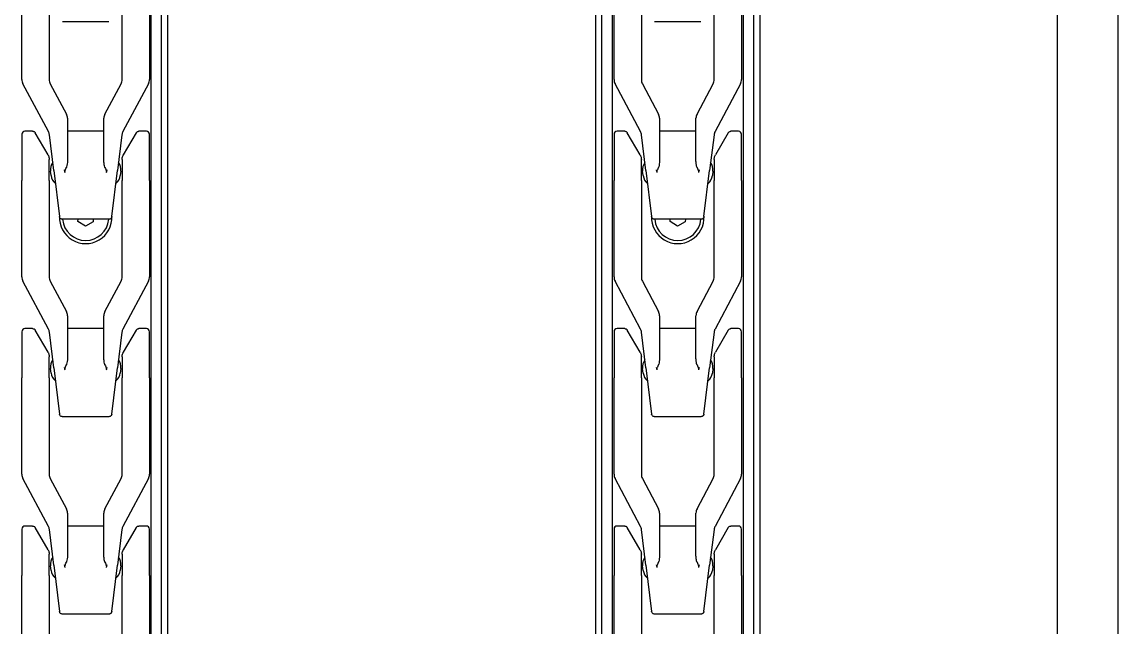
# Model space of a CAD drawing. Extents: x -3873 to 164127, y 7129 to 96529.
# Drawn here: x 43128.5 to 43489.5, y 38733 to 38932.3 of the extents above; entities that cross this region are included whole.
import ezdxf

# ---------------------------------------------------------------- set-up
doc = ezdxf.new("R2010")
doc.units = 0
doc.layers.add('LAYOUT', color=90, linetype='CONTINUOUS')
doc.layers.add('LAYOUT-KROMEKA', color=1, linetype='CONTINUOUS')

# ---------------------------------------------------------------- blocks, each defined once
blk = doc.blocks.new('A$Ccf7c2aec')
at = {"layer": 'LAYOUT-KROMEKA'}
for p, q in [((441.03, 617.1), (472.73, 617.1)), ((487.98, 617.1), (472.73, 617.1)), ((488.85, 608.36), (504.62, 616.75)), ((488.98, 613.59), (488.98, 616.1)), ((506.03, 617.1), (537.73, 617.1)), ((552.98, 617.1), (537.73, 617.1)), ((553.85, 608.36), (569.62, 616.75)), ((553.98, 613.59), (553.98, 616.1)), ((571.03, 617.1), (602.73, 617.1)), ((617.98, 617.1), (602.73, 617.1)), ((618.85, 608.36), (634.62, 616.75)), ((618.98, 613.59), (618.98, 616.1)), ((636.03, 617.1), (667.73, 617.1)), ((481.18, 608.5), (488.48, 612.72)), ((546.18, 608.5), (553.48, 612.72)), ((611.18, 608.5), (618.48, 612.72)), ((472.73, 608.1), (441.03, 608.1)), ((476.11, 606.6), (460.86, 604.73)), ((472.73, 608.1), (479.68, 608.1)), ((474.36, 607.49), (475.84, 607.67)), ((476.11, 606.6), (487.81, 608.03)), ((504.62, 607.75), (494.66, 602.45)), ((537.73, 608.1), (506.03, 608.1)), ((541.11, 606.6), (525.86, 604.73)), ((537.73, 608.1), (544.68, 608.1)), ((539.36, 607.49), (540.84, 607.67)), ((541.11, 606.6), (552.81, 608.03)), ((569.62, 607.75), (559.66, 602.45)), ((602.73, 608.1), (571.03, 608.1)), ((606.11, 606.6), (590.86, 604.73)), ((602.73, 608.1), (609.68, 608.1)), ((604.36, 607.49), (605.84, 607.67)), ((606.11, 606.6), (617.81, 608.03)), ((634.62, 607.75), (624.66, 602.45)), ((667.73, 608.1), (636.03, 608.1)), ((459.98, 588.47), (459.98, 603.73)), ((524.98, 588.47), (524.98, 603.73)), ((589.98, 588.47), (589.98, 603.73)), ((654.98, 588.47), (654.98, 603.73)), ((493.25, 602.1), (479.13, 602.1)), ((488.98, 590.1), (488.98, 602.1)), ((558.25, 602.1), (544.13, 602.1)), ((553.98, 590.1), (553.98, 602.1)), ((623.25, 602.1), (609.13, 602.1)), ((618.98, 590.1), (618.98, 602.1)), ((587.75, 596.17), (589.25, 598.63)), ((589.13, 593.64), (587.75, 596.17)), ((589.25, 598.63), (589.98, 598.62)), ((589.98, 593.61), (589.13, 593.64)), ((479.13, 590.1), (493.25, 590.1)), ((494.66, 589.75), (504.62, 584.45)), ((544.13, 590.1), (558.25, 590.1)), ((559.66, 589.75), (569.62, 584.45)), ((609.13, 590.1), (623.25, 590.1)), ((624.66, 589.75), (634.62, 584.45)), ((460.86, 587.47), (476.11, 585.6)), ((487.81, 584.17), (476.11, 585.6)), ((525.86, 587.47), (541.11, 585.6)), ((552.81, 584.17), (541.11, 585.6)), ((590.86, 587.47), (606.11, 585.6)), ((617.81, 584.17), (606.11, 585.6)), ((441.03, 584.1), (472.73, 584.1)), ((479.68, 584.1), (472.73, 584.1)), ((475.84, 584.53), (474.36, 584.71)), ((488.48, 579.48), (481.18, 583.7)), ((504.62, 575.45), (488.85, 583.84)), ((506.03, 584.1), (537.73, 584.1)), ((544.68, 584.1), (537.73, 584.1)), ((540.84, 584.53), (539.36, 584.71)), ((553.48, 579.48), (546.18, 583.7)), ((569.62, 575.45), (553.85, 583.84)), ((571.03, 584.1), (602.73, 584.1)), ((609.68, 584.1), (602.73, 584.1)), ((605.84, 584.53), (604.36, 584.71)), ((618.48, 579.48), (611.18, 583.7)), ((634.62, 575.45), (618.85, 583.84)), ((636.03, 584.1), (667.73, 584.1)), ((488.98, 576.1), (488.98, 578.61)), ((553.98, 576.1), (553.98, 578.61)), ((618.98, 576.1), (618.98, 578.61)), ((1840.63, 574.6), (169.51, 574.6)), ((472.73, 575.1), (441.03, 575.1)), ((472.73, 575.1), (487.98, 575.1)), ((537.73, 575.1), (506.03, 575.1)), ((537.73, 575.1), (552.98, 575.1)), ((602.73, 575.1), (571.03, 575.1)), ((602.73, 575.1), (617.98, 575.1)), ((667.73, 575.1), (636.03, 575.1)), ((175.51, 571.1), (1836.63, 571.1)), ((1836.63, 569.1), (175.51, 569.1)), ((175.51, 428.1), (1836.63, 428.1)), ((175.51, 426.1), (1836.63, 426.1)), ((169.51, 422.6), (1840.63, 422.6)), ((441.03, 422.1), (472.73, 422.1)), ((487.98, 422.1), (472.73, 422.1)), ((488.85, 413.36), (504.62, 421.75)), ((488.98, 418.59), (488.98, 421.1)), ((506.03, 422.1), (537.73, 422.1)), ((552.98, 422.1), (537.73, 422.1)), ((553.85, 413.36), (569.62, 421.75)), ((553.98, 418.59), (553.98, 421.1)), ((571.03, 422.1), (602.73, 422.1)), ((617.98, 422.1), (602.73, 422.1)), ((618.85, 413.36), (634.62, 421.75)), ((618.98, 418.59), (618.98, 421.1)), ((636.03, 422.1), (667.73, 422.1)), ((481.18, 413.5), (488.48, 417.72)), ((546.18, 413.5), (553.48, 417.72)), ((611.18, 413.5), (618.48, 417.72)), ((472.73, 413.1), (441.03, 413.1)), ((476.11, 411.6), (460.86, 409.73)), ((472.73, 413.1), (479.68, 413.1)), ((474.36, 412.49), (475.84, 412.67)), ((476.11, 411.6), (487.81, 413.03)), ((504.62, 412.75), (494.66, 407.45)), ((537.73, 413.1), (506.03, 413.1)), ((541.11, 411.6), (525.86, 409.73)), ((537.73, 413.1), (544.68, 413.1)), ((539.36, 412.49), (540.84, 412.67)), ((541.11, 411.6), (552.81, 413.03)), ((569.62, 412.75), (559.66, 407.45)), ((602.73, 413.1), (571.03, 413.1)), ((606.11, 411.6), (590.86, 409.73)), ((602.73, 413.1), (609.68, 413.1)), ((604.36, 412.49), (605.84, 412.67)), ((606.11, 411.6), (617.81, 413.03)), ((634.62, 412.75), (624.66, 407.45)), ((667.73, 413.1), (636.03, 413.1)), ((459.98, 393.47), (459.98, 408.73)), ((524.98, 393.47), (524.98, 408.73)), ((589.98, 393.47), (589.98, 408.73)), ((654.98, 393.47), (654.98, 408.73)), ((493.25, 407.1), (479.13, 407.1)), ((488.98, 395.1), (488.98, 407.1)), ((558.25, 407.1), (544.13, 407.1)), ((553.98, 395.1), (553.98, 407.1)), ((623.25, 407.1), (609.13, 407.1)), ((618.98, 395.1), (618.98, 407.1)), ((587.75, 401.17), (589.25, 403.63)), ((589.13, 398.64), (587.75, 401.17)), ((589.25, 403.63), (589.98, 403.62)), ((589.98, 398.61), (589.13, 398.64)), ((479.13, 395.1), (493.25, 395.1)), ((494.66, 394.75), (504.62, 389.45)), ((544.13, 395.1), (558.25, 395.1)), ((559.66, 394.75), (569.62, 389.45)), ((609.13, 395.1), (623.25, 395.1)), ((624.66, 394.75), (634.62, 389.45)), ((460.86, 392.47), (476.11, 390.6)), ((487.81, 389.17), (476.11, 390.6)), ((525.86, 392.47), (541.11, 390.6)), ((552.81, 389.17), (541.11, 390.6)), ((590.86, 392.47), (606.11, 390.6)), ((617.81, 389.17), (606.11, 390.6)), ((441.03, 389.1), (472.73, 389.1)), ((479.68, 389.1), (472.73, 389.1)), ((475.84, 389.53), (474.36, 389.71)), ((488.48, 384.48), (481.18, 388.7)), ((504.62, 380.45), (488.85, 388.84)), ((506.03, 389.1), (537.73, 389.1)), ((544.68, 389.1), (537.73, 389.1)), ((540.84, 389.53), (539.36, 389.71)), ((553.48, 384.48), (546.18, 388.7)), ((569.62, 380.45), (553.85, 388.84)), ((571.03, 389.1), (602.73, 389.1)), ((609.68, 389.1), (602.73, 389.1)), ((605.84, 389.53), (604.36, 389.71)), ((618.48, 384.48), (611.18, 388.7)), ((634.62, 380.45), (618.85, 388.84)), ((636.03, 389.1), (667.73, 389.1)), ((488.98, 381.1), (488.98, 383.61)), ((553.98, 381.1), (553.98, 383.61)), ((618.98, 381.1), (618.98, 383.61)), ((1840.63, 379.6), (169.51, 379.6)), ((472.73, 380.1), (441.03, 380.1)), ((472.73, 380.1), (487.98, 380.1)), ((537.73, 380.1), (506.03, 380.1)), ((537.73, 380.1), (552.98, 380.1)), ((602.73, 380.1), (571.03, 380.1)), ((602.73, 380.1), (617.98, 380.1)), ((667.73, 380.1), (636.03, 380.1)), ((175.51, 376.1), (1836.63, 376.1)), ((1836.63, 374.1), (175.51, 374.1)), ((281.4, 276.1), (1830.63, 276.1)), ((281.4, 256.1), (1830.63, 256.1))]:
    blk.add_line(p, q, dxfattribs=at)
for centre, radius, start, end in [((487.98, 616.1), 1, 0, 90), ((506.03, 614.1), 3, 90, 118), ((552.98, 616.1), 1, 0, 90), ((571.03, 614.1), 3, 90, 118), ((617.98, 616.1), 1, 0, 90), ((636.03, 614.1), 3, 90, 118), ((474.85, 603.52), 4, 96.9958, 140.527), ((476.33, 603.7), 4, 53.4646, 96.9958), ((487.44, 611.01), 3, 276.9958, 298), ((506.03, 605.1), 3, 90, 118), ((539.85, 603.52), 4, 96.9958, 140.527), ((541.33, 603.7), 4, 53.4646, 96.9958), ((552.44, 611.01), 3, 276.9958, 298), ((571.03, 605.1), 3, 90, 118), ((604.85, 603.52), 4, 96.9958, 140.527), ((606.33, 603.7), 4, 53.4646, 96.9958), ((617.44, 611.01), 3, 276.9958, 298), ((636.03, 605.1), 3, 90, 118), ((590.63, 596.1), 8.65, 87.612, 272.388), ((590.63, 596.1), 7.62, 94.8934, 265.1066), ((493.25, 605.1), 3, 270, 298), ((558.25, 605.1), 3, 270, 298), ((623.25, 605.1), 3, 270, 298), ((493.25, 587.1), 3, 62, 90), ((558.25, 587.1), 3, 62, 90), ((623.25, 587.1), 3, 62, 90), ((474.85, 588.68), 4, 219.473, 263.0042), ((476.33, 588.5), 4, 263.0042, 306.5354), ((539.85, 588.68), 4, 219.473, 263.0042), ((541.33, 588.5), 4, 263.0042, 306.5354), ((604.85, 588.68), 4, 219.473, 263.0042), ((606.33, 588.5), 4, 263.0042, 306.5354), ((487.44, 581.19), 3, 62, 83.0042), ((506.03, 587.1), 3, 242, 270), ((552.44, 581.19), 3, 62, 83.0042), ((571.03, 587.1), 3, 242, 270), ((617.44, 581.19), 3, 62, 83.0042), ((636.03, 587.1), 3, 242, 270), ((487.98, 576.1), 1, 270, 0), ((506.03, 578.1), 3, 242, 270), ((552.98, 576.1), 1, 270, 0), ((571.03, 578.1), 3, 242, 270), ((617.98, 576.1), 1, 270, 0), ((636.03, 578.1), 3, 242, 270), ((487.98, 421.1), 1, 0, 90), ((506.03, 419.1), 3, 90, 118), ((552.98, 421.1), 1, 0, 90), ((571.03, 419.1), 3, 90, 118), ((617.98, 421.1), 1, 0, 90), ((636.03, 419.1), 3, 90, 118), ((474.85, 408.52), 4, 96.9958, 140.527), ((476.33, 408.7), 4, 53.4646, 96.9958), ((487.44, 416.01), 3, 276.9958, 298), ((506.03, 410.1), 3, 90, 118), ((539.85, 408.52), 4, 96.9958, 140.527), ((541.33, 408.7), 4, 53.4646, 96.9958), ((552.44, 416.01), 3, 276.9958, 298), ((571.03, 410.1), 3, 90, 118), ((604.85, 408.52), 4, 96.9958, 140.527), ((606.33, 408.7), 4, 53.4646, 96.9958), ((617.44, 416.01), 3, 276.9958, 298), ((636.03, 410.1), 3, 90, 118), ((590.63, 401.1), 8.65, 87.612, 272.388), ((590.63, 401.1), 7.62, 94.8934, 265.1066), ((493.25, 410.1), 3, 270, 298), ((558.25, 410.1), 3, 270, 298), ((623.25, 410.1), 3, 270, 298), ((493.25, 392.1), 3, 62, 90), ((558.25, 392.1), 3, 62, 90), ((623.25, 392.1), 3, 62, 90), ((474.85, 393.68), 4, 219.473, 263.0042), ((476.33, 393.5), 4, 263.0042, 306.5354), ((539.85, 393.68), 4, 219.473, 263.0042), ((541.33, 393.5), 4, 263.0042, 306.5354), ((604.85, 393.68), 4, 219.473, 263.0042), ((606.33, 393.5), 4, 263.0042, 306.5354), ((487.44, 386.19), 3, 62, 83.0042), ((506.03, 392.1), 3, 242, 270), ((552.44, 386.19), 3, 62, 83.0042), ((571.03, 392.1), 3, 242, 270), ((617.44, 386.19), 3, 62, 83.0042), ((636.03, 392.1), 3, 242, 270), ((487.98, 381.1), 1, 270, 0), ((506.03, 383.1), 3, 242, 270), ((552.98, 381.1), 1, 270, 0), ((571.03, 383.1), 3, 242, 270), ((617.98, 381.1), 1, 270, 0), ((636.03, 383.1), 3, 242, 270)]:
    blk.add_arc(centre, radius, start, end, dxfattribs=at)
for points, knots in [([(488.98, 613.59), (488.98, 613.48), (488.96, 613.36), (488.89, 613.16), (488.84, 613.06), (488.71, 612.89), (488.63, 612.81), (488.52, 612.74), (488.5, 612.73), (488.48, 612.72)], [0.0000243, 0.0000243, 0.0000243, 0.0000243, 0.0328926, 0.0328926, 0.0653838, 0.0653838, 0.0978897, 0.0978897, 0.1042618, 0.1042618, 0.1042618, 0.1042618]), ([(553.98, 613.59), (553.98, 613.48), (553.96, 613.36), (553.89, 613.16), (553.84, 613.06), (553.71, 612.89), (553.63, 612.81), (553.52, 612.74), (553.5, 612.73), (553.48, 612.72)], [0.0000243, 0.0000243, 0.0000243, 0.0000243, 0.0328926, 0.0328926, 0.0653838, 0.0653838, 0.0978897, 0.0978897, 0.1042618, 0.1042618, 0.1042618, 0.1042618]), ([(618.98, 613.59), (618.98, 613.48), (618.96, 613.36), (618.89, 613.16), (618.84, 613.06), (618.71, 612.89), (618.63, 612.81), (618.52, 612.74), (618.5, 612.73), (618.48, 612.72)], [0.0000243, 0.0000243, 0.0000243, 0.0000243, 0.0328926, 0.0328926, 0.0653838, 0.0653838, 0.0978897, 0.0978897, 0.1042618, 0.1042618, 0.1042618, 0.1042618]), ([(481.18, 608.5), (480.87, 608.32), (480.53, 608.2), (480.17, 608.14), (480.08, 608.13), (479.99, 608.11), (479.89, 608.11), (479.82, 608.1), (479.75, 608.1), (479.68, 608.1)], [0, 0, 0, 0, 0.684637, 0.684637, 0.684637, 0.86523, 0.86523, 0.86523, 1, 1, 1, 1]), ([(546.18, 608.5), (545.87, 608.32), (545.53, 608.2), (545.17, 608.14), (545.08, 608.13), (544.99, 608.11), (544.89, 608.11), (544.82, 608.1), (544.75, 608.1), (544.68, 608.1)], [0, 0, 0, 0, 0.684637, 0.684637, 0.684637, 0.86523, 0.86523, 0.86523, 1, 1, 1, 1]), ([(611.18, 608.5), (610.87, 608.32), (610.53, 608.2), (610.17, 608.14), (610.08, 608.13), (609.99, 608.11), (609.89, 608.11), (609.82, 608.1), (609.75, 608.1), (609.68, 608.1)], [0, 0, 0, 0, 0.684637, 0.684637, 0.684637, 0.86523, 0.86523, 0.86523, 1, 1, 1, 1]), ([(459.98, 603.73), (459.98, 603.84), (460, 603.95), (460.07, 604.16), (460.12, 604.25), (460.25, 604.43), (460.34, 604.5), (460.52, 604.62), (460.62, 604.67), (460.74, 604.7), (460.77, 604.71), (460.8, 604.72), (460.81, 604.72), (460.83, 604.72), (460.84, 604.72), (460.85, 604.72), (460.85, 604.72), (460.85, 604.73), (460.86, 604.73), (460.86, 604.73), (460.86, 604.73), (460.86, 604.73), (460.86, 604.73), (460.86, 604.73), (460.86, 604.73), (460.86, 604.73), (460.86, 604.73), (460.86, 604.73), (460.86, 604.73), (460.86, 604.73), (460.86, 604.73), (460.86, 604.73)], [0.0000031, 0.0000031, 0.0000031, 0.0000031, 0.0324341, 0.0324341, 0.064942, 0.064942, 0.0974473, 0.0974473, 0.1299526, 0.1299526, 0.137103, 0.137103, 0.1406951, 0.1406951, 0.1424933, 0.1424933, 0.1433926, 0.1433926, 0.1438423, 0.1438423, 0.1440672, 0.1440672, 0.1441796, 0.1441796, 0.1442358, 0.1442358, 0.1442639, 0.1442639, 0.144278, 0.144278, 0.1443548, 0.1443548, 0.1443548, 0.1443548]), ([(475.36, 602.88), (475.64, 602.95), (475.93, 603.02), (476.21, 603.09), (476.22, 603.1), (476.22, 603.1), (476.23, 603.1)], [0, 0, 0, 0, 0.971612, 0.971612, 0.971612, 1, 1, 1, 1]), ([(475.36, 602.88), (475.45, 602.91), (475.54, 602.92), (475.78, 602.92), (475.91, 602.89), (476.18, 602.8), (476.31, 602.75), (476.65, 602.62), (476.86, 602.54), (477.07, 602.46)], [-1.068908, -1.068908, -1.068908, -1.068908, -1.0410443, -1.0410443, -0.9974409, -0.9974409, -0.9538374, -0.9538374, -0.8852676, -0.8852676, -0.8852676, -0.8852676]), ([(524.98, 603.73), (524.98, 603.84), (525, 603.95), (525.07, 604.16), (525.12, 604.25), (525.25, 604.43), (525.34, 604.5), (525.52, 604.62), (525.62, 604.67), (525.74, 604.7), (525.77, 604.71), (525.8, 604.72), (525.81, 604.72), (525.83, 604.72), (525.84, 604.72), (525.85, 604.72), (525.85, 604.72), (525.85, 604.73), (525.86, 604.73), (525.86, 604.73), (525.86, 604.73), (525.86, 604.73), (525.86, 604.73), (525.86, 604.73), (525.86, 604.73), (525.86, 604.73), (525.86, 604.73), (525.86, 604.73), (525.86, 604.73), (525.86, 604.73), (525.86, 604.73), (525.86, 604.73)], [0.0000031, 0.0000031, 0.0000031, 0.0000031, 0.0324341, 0.0324341, 0.064942, 0.064942, 0.0974473, 0.0974473, 0.1299526, 0.1299526, 0.137103, 0.137103, 0.1406951, 0.1406951, 0.1424933, 0.1424933, 0.1433926, 0.1433926, 0.1438423, 0.1438423, 0.1440672, 0.1440672, 0.1441796, 0.1441796, 0.1442358, 0.1442358, 0.1442639, 0.1442639, 0.144278, 0.144278, 0.1443257, 0.1443257, 0.1443257, 0.1443257]), ([(540.36, 602.88), (540.64, 602.95), (540.93, 603.02), (541.21, 603.09), (541.22, 603.1), (541.22, 603.1), (541.23, 603.1)], [0, 0, 0, 0, 0.971612, 0.971612, 0.971612, 1, 1, 1, 1]), ([(540.36, 602.88), (540.45, 602.91), (540.54, 602.92), (540.78, 602.92), (540.91, 602.89), (541.18, 602.8), (541.31, 602.75), (541.65, 602.62), (541.86, 602.54), (542.07, 602.46)], [-1.068908, -1.068908, -1.068908, -1.068908, -1.0410443, -1.0410443, -0.9974409, -0.9974409, -0.9538374, -0.9538374, -0.8852676, -0.8852676, -0.8852676, -0.8852676]), ([(589.98, 603.73), (589.98, 603.84), (590, 603.95), (590.07, 604.16), (590.12, 604.25), (590.25, 604.43), (590.34, 604.5), (590.52, 604.62), (590.62, 604.67), (590.74, 604.7), (590.77, 604.71), (590.8, 604.72), (590.81, 604.72), (590.83, 604.72), (590.84, 604.72), (590.85, 604.72), (590.85, 604.72), (590.85, 604.73), (590.86, 604.73), (590.86, 604.73), (590.86, 604.73), (590.86, 604.73), (590.86, 604.73), (590.86, 604.73), (590.86, 604.73), (590.86, 604.73), (590.86, 604.73), (590.86, 604.73), (590.86, 604.73), (590.86, 604.73), (590.86, 604.73), (590.86, 604.73)], [0.0000031, 0.0000031, 0.0000031, 0.0000031, 0.0324341, 0.0324341, 0.064942, 0.064942, 0.0974473, 0.0974473, 0.1299526, 0.1299526, 0.137103, 0.137103, 0.1406951, 0.1406951, 0.1424933, 0.1424933, 0.1433926, 0.1433926, 0.1438423, 0.1438423, 0.1440672, 0.1440672, 0.1441796, 0.1441796, 0.1442358, 0.1442358, 0.1442639, 0.1442639, 0.144278, 0.144278, 0.1443395, 0.1443395, 0.1443395, 0.1443395]), ([(605.36, 602.88), (605.64, 602.95), (605.93, 603.02), (606.21, 603.09), (606.22, 603.1), (606.22, 603.1), (606.23, 603.1)], [0, 0, 0, 0, 0.971612, 0.971612, 0.971612, 1, 1, 1, 1]), ([(605.36, 602.88), (605.45, 602.91), (605.54, 602.92), (605.78, 602.92), (605.91, 602.89), (606.18, 602.8), (606.31, 602.75), (606.65, 602.62), (606.86, 602.54), (607.07, 602.46)], [-1.068908, -1.068908, -1.068908, -1.068908, -1.0410443, -1.0410443, -0.9974409, -0.9974409, -0.9538374, -0.9538374, -0.8852676, -0.8852676, -0.8852676, -0.8852676]), ([(479.13, 602.1), (478.56, 602.1), (477.86, 602.21), (477.21, 602.41), (477.14, 602.44), (477.07, 602.46)], [-0.3189368, -0.3189368, -0.3189368, -0.3189368, -0.1295167, -0.1295167, -0.1071311, -0.1071311, -0.1071311, -0.1071311]), ([(544.13, 602.1), (543.56, 602.1), (542.86, 602.21), (542.21, 602.41), (542.14, 602.44), (542.07, 602.46)], [-0.3189368, -0.3189368, -0.3189368, -0.3189368, -0.1295167, -0.1295167, -0.1071311, -0.1071311, -0.1071311, -0.1071311]), ([(609.13, 602.1), (608.56, 602.1), (607.86, 602.21), (607.21, 602.41), (607.14, 602.44), (607.07, 602.46)], [-0.3189368, -0.3189368, -0.3189368, -0.3189368, -0.1295167, -0.1295167, -0.1071311, -0.1071311, -0.1071311, -0.1071311]), ([(460.86, 587.47), (460.86, 587.47), (460.86, 587.47), (460.86, 587.47), (460.86, 587.47), (460.86, 587.47), (460.86, 587.47), (460.86, 587.47), (460.86, 587.47), (460.86, 587.47), (460.86, 587.47), (460.85, 587.47), (460.85, 587.47), (460.85, 587.48), (460.84, 587.48), (460.83, 587.48), (460.82, 587.48), (460.8, 587.48), (460.78, 587.49), (460.74, 587.5), (460.71, 587.5), (460.62, 587.53), (460.56, 587.56), (460.43, 587.63), (460.36, 587.68), (460.24, 587.79), (460.19, 587.86), (460.1, 588), (460.06, 588.07), (460, 588.25), (459.98, 588.36), (459.98, 588.47)], [0, 0, 0, 0, 0.0000293, 0.0000293, 0.0000666, 0.0000666, 0.0001413, 0.0001413, 0.0002906, 0.0002906, 0.0005892, 0.0005892, 0.0011863, 0.0011863, 0.0023805, 0.0023805, 0.0047676, 0.0047676, 0.0095318, 0.0095318, 0.018982, 0.018982, 0.0372887, 0.0372887, 0.0624815, 0.0624815, 0.0876743, 0.0876743, 0.1128671, 0.1128671, 0.1444966, 0.1444966, 0.1444966, 0.1444966]), ([(477.07, 589.74), (476.86, 589.66), (476.65, 589.58), (476.31, 589.45), (476.18, 589.4), (475.91, 589.31), (475.78, 589.28), (475.54, 589.28), (475.45, 589.29), (475.36, 589.32)], [0.8852676, 0.8852676, 0.8852676, 0.8852676, 0.9538374, 0.9538374, 0.9974409, 0.9974409, 1.0410443, 1.0410443, 1.068908, 1.068908, 1.068908, 1.068908]), ([(476.23, 589.1), (476.22, 589.1), (476.22, 589.1), (476.21, 589.11), (475.93, 589.18), (475.64, 589.25), (475.36, 589.32)], [0, 0, 0, 0, 0.028388, 0.028388, 0.028388, 1, 1, 1, 1]), ([(477.07, 589.74), (477.11, 589.75), (477.15, 589.76), (477.43, 589.86), (477.67, 589.92), (478.28, 590.05), (478.71, 590.1), (479.13, 590.1)], [-0.4553156, -0.4553156, -0.4553156, -0.4553156, -0.4433521, -0.4433521, -0.371047, -0.371047, -0.2439974, -0.2439974, -0.2439974, -0.2439974]), ([(525.86, 587.47), (525.86, 587.47), (525.86, 587.47), (525.86, 587.47), (525.86, 587.47), (525.86, 587.47), (525.86, 587.47), (525.86, 587.47), (525.86, 587.47), (525.86, 587.47), (525.86, 587.47), (525.85, 587.47), (525.85, 587.47), (525.85, 587.48), (525.84, 587.48), (525.83, 587.48), (525.82, 587.48), (525.8, 587.48), (525.78, 587.49), (525.74, 587.5), (525.71, 587.5), (525.62, 587.53), (525.56, 587.56), (525.43, 587.63), (525.36, 587.68), (525.24, 587.79), (525.19, 587.86), (525.1, 588), (525.06, 588.07), (525, 588.25), (524.98, 588.36), (524.98, 588.47)], [0, 0, 0, 0, 0.0000187, 0.0000187, 0.000056, 0.000056, 0.0001306, 0.0001306, 0.0002799, 0.0002799, 0.0005785, 0.0005785, 0.0011757, 0.0011757, 0.0023699, 0.0023699, 0.0047569, 0.0047569, 0.0095212, 0.0095212, 0.0189714, 0.0189714, 0.037278, 0.037278, 0.0624708, 0.0624708, 0.0876637, 0.0876637, 0.1128565, 0.1128565, 0.144486, 0.144486, 0.144486, 0.144486]), ([(542.07, 589.74), (541.86, 589.66), (541.65, 589.58), (541.31, 589.45), (541.18, 589.4), (540.91, 589.31), (540.78, 589.28), (540.54, 589.28), (540.45, 589.29), (540.36, 589.32)], [0.8852676, 0.8852676, 0.8852676, 0.8852676, 0.9538374, 0.9538374, 0.9974409, 0.9974409, 1.0410443, 1.0410443, 1.068908, 1.068908, 1.068908, 1.068908]), ([(541.23, 589.1), (541.22, 589.1), (541.22, 589.1), (541.21, 589.11), (540.93, 589.18), (540.64, 589.25), (540.36, 589.32)], [0, 0, 0, 0, 0.028388, 0.028388, 0.028388, 1, 1, 1, 1]), ([(542.07, 589.74), (542.11, 589.75), (542.15, 589.76), (542.43, 589.86), (542.67, 589.92), (543.28, 590.05), (543.71, 590.1), (544.13, 590.1)], [-0.4553156, -0.4553156, -0.4553156, -0.4553156, -0.4433521, -0.4433521, -0.371047, -0.371047, -0.2439974, -0.2439974, -0.2439974, -0.2439974]), ([(590.86, 587.47), (590.86, 587.47), (590.86, 587.47), (590.86, 587.47), (590.86, 587.47), (590.86, 587.47), (590.86, 587.47), (590.86, 587.47), (590.86, 587.47), (590.86, 587.47), (590.86, 587.47), (590.85, 587.47), (590.85, 587.47), (590.85, 587.48), (590.84, 587.48), (590.83, 587.48), (590.82, 587.48), (590.8, 587.48), (590.78, 587.49), (590.74, 587.5), (590.71, 587.5), (590.62, 587.53), (590.56, 587.56), (590.43, 587.63), (590.36, 587.68), (590.24, 587.79), (590.19, 587.86), (590.1, 588), (590.06, 588.07), (590, 588.25), (589.98, 588.36), (589.98, 588.47)], [0, 0, 0, 0, 0.0000293, 0.0000293, 0.0000666, 0.0000666, 0.0001413, 0.0001413, 0.0002906, 0.0002906, 0.0005892, 0.0005892, 0.0011863, 0.0011863, 0.0023805, 0.0023805, 0.0047676, 0.0047676, 0.0095318, 0.0095318, 0.018982, 0.018982, 0.0372887, 0.0372887, 0.0624815, 0.0624815, 0.0876743, 0.0876743, 0.1128671, 0.1128671, 0.1444966, 0.1444966, 0.1444966, 0.1444966]), ([(607.07, 589.74), (606.86, 589.66), (606.65, 589.58), (606.31, 589.45), (606.18, 589.4), (605.91, 589.31), (605.78, 589.28), (605.54, 589.28), (605.45, 589.29), (605.36, 589.32)], [0.8852676, 0.8852676, 0.8852676, 0.8852676, 0.9538374, 0.9538374, 0.9974409, 0.9974409, 1.0410443, 1.0410443, 1.068908, 1.068908, 1.068908, 1.068908]), ([(606.23, 589.1), (606.22, 589.1), (606.22, 589.1), (606.21, 589.11), (605.93, 589.18), (605.64, 589.25), (605.36, 589.32)], [0, 0, 0, 0, 0.028388, 0.028388, 0.028388, 1, 1, 1, 1]), ([(607.07, 589.74), (607.11, 589.75), (607.15, 589.76), (607.43, 589.86), (607.67, 589.92), (608.28, 590.05), (608.71, 590.1), (609.13, 590.1)], [-0.4553156, -0.4553156, -0.4553156, -0.4553156, -0.4433521, -0.4433521, -0.371047, -0.371047, -0.2439974, -0.2439974, -0.2439974, -0.2439974]), ([(479.68, 584.1), (480.06, 584.1), (480.44, 584.03), (480.8, 583.88), (480.93, 583.83), (481.06, 583.77), (481.18, 583.7)], [0, 0, 0, 0, 0.729999, 0.729999, 0.729999, 1, 1, 1, 1]), ([(544.68, 584.1), (545.06, 584.1), (545.44, 584.03), (545.8, 583.88), (545.93, 583.83), (546.06, 583.77), (546.18, 583.7)], [0, 0, 0, 0, 0.729999, 0.729999, 0.729999, 1, 1, 1, 1]), ([(609.68, 584.1), (610.06, 584.1), (610.44, 584.03), (610.8, 583.88), (610.93, 583.83), (611.06, 583.77), (611.18, 583.7)], [0, 0, 0, 0, 0.729999, 0.729999, 0.729999, 1, 1, 1, 1]), ([(488.48, 579.48), (488.58, 579.43), (488.66, 579.36), (488.81, 579.19), (488.86, 579.1), (488.95, 578.9), (488.97, 578.79), (488.98, 578.66), (488.98, 578.64), (488.98, 578.61)], [0, 0, 0, 0, 0.0323681, 0.0323681, 0.0648784, 0.0648784, 0.0973836, 0.0973836, 0.104244, 0.104244, 0.104244, 0.104244]), ([(553.48, 579.48), (553.58, 579.43), (553.66, 579.36), (553.81, 579.19), (553.86, 579.1), (553.95, 578.9), (553.97, 578.79), (553.98, 578.66), (553.98, 578.64), (553.98, 578.61)], [0, 0, 0, 0, 0.0323681, 0.0323681, 0.0648784, 0.0648784, 0.0973836, 0.0973836, 0.104244, 0.104244, 0.104244, 0.104244]), ([(618.48, 579.48), (618.58, 579.43), (618.66, 579.36), (618.81, 579.19), (618.86, 579.1), (618.95, 578.9), (618.97, 578.79), (618.98, 578.66), (618.98, 578.64), (618.98, 578.61)], [0, 0, 0, 0, 0.0323681, 0.0323681, 0.0648784, 0.0648784, 0.0973836, 0.0973836, 0.104244, 0.104244, 0.104244, 0.104244]), ([(488.98, 418.59), (488.98, 418.48), (488.96, 418.36), (488.89, 418.16), (488.84, 418.06), (488.71, 417.89), (488.63, 417.81), (488.52, 417.74), (488.5, 417.73), (488.48, 417.72)], [0.0000243, 0.0000243, 0.0000243, 0.0000243, 0.0328926, 0.0328926, 0.0653838, 0.0653838, 0.0978897, 0.0978897, 0.1042618, 0.1042618, 0.1042618, 0.1042618]), ([(553.98, 418.59), (553.98, 418.48), (553.96, 418.36), (553.89, 418.16), (553.84, 418.06), (553.71, 417.89), (553.63, 417.81), (553.52, 417.74), (553.5, 417.73), (553.48, 417.72)], [0.0000243, 0.0000243, 0.0000243, 0.0000243, 0.0328926, 0.0328926, 0.0653838, 0.0653838, 0.0978897, 0.0978897, 0.1042618, 0.1042618, 0.1042618, 0.1042618]), ([(618.98, 418.59), (618.98, 418.48), (618.96, 418.36), (618.89, 418.16), (618.84, 418.06), (618.71, 417.89), (618.63, 417.81), (618.52, 417.74), (618.5, 417.73), (618.48, 417.72)], [0.0000243, 0.0000243, 0.0000243, 0.0000243, 0.0328926, 0.0328926, 0.0653838, 0.0653838, 0.0978897, 0.0978897, 0.1042618, 0.1042618, 0.1042618, 0.1042618]), ([(481.18, 413.5), (480.87, 413.32), (480.53, 413.2), (480.17, 413.14), (480.08, 413.13), (479.99, 413.11), (479.89, 413.11), (479.82, 413.1), (479.75, 413.1), (479.68, 413.1)], [0, 0, 0, 0, 0.684637, 0.684637, 0.684637, 0.86523, 0.86523, 0.86523, 1, 1, 1, 1]), ([(546.18, 413.5), (545.87, 413.32), (545.53, 413.2), (545.17, 413.14), (545.08, 413.13), (544.99, 413.11), (544.89, 413.11), (544.82, 413.1), (544.75, 413.1), (544.68, 413.1)], [0, 0, 0, 0, 0.684637, 0.684637, 0.684637, 0.86523, 0.86523, 0.86523, 1, 1, 1, 1]), ([(611.18, 413.5), (610.87, 413.32), (610.53, 413.2), (610.17, 413.14), (610.08, 413.13), (609.99, 413.11), (609.89, 413.11), (609.82, 413.1), (609.75, 413.1), (609.68, 413.1)], [0, 0, 0, 0, 0.684637, 0.684637, 0.684637, 0.86523, 0.86523, 0.86523, 1, 1, 1, 1]), ([(459.98, 408.73), (459.98, 408.84), (460, 408.95), (460.07, 409.16), (460.12, 409.25), (460.25, 409.43), (460.34, 409.5), (460.52, 409.62), (460.62, 409.67), (460.74, 409.7), (460.77, 409.71), (460.8, 409.72), (460.81, 409.72), (460.83, 409.72), (460.84, 409.72), (460.85, 409.72), (460.85, 409.72), (460.85, 409.73), (460.86, 409.73), (460.86, 409.73), (460.86, 409.73), (460.86, 409.73), (460.86, 409.73), (460.86, 409.73), (460.86, 409.73), (460.86, 409.73), (460.86, 409.73), (460.86, 409.73), (460.86, 409.73), (460.86, 409.73), (460.86, 409.73), (460.86, 409.73)], [0.0000031, 0.0000031, 0.0000031, 0.0000031, 0.0324341, 0.0324341, 0.064942, 0.064942, 0.0974473, 0.0974473, 0.1299526, 0.1299526, 0.137103, 0.137103, 0.1406951, 0.1406951, 0.1424933, 0.1424933, 0.1433926, 0.1433926, 0.1438423, 0.1438423, 0.1440672, 0.1440672, 0.1441796, 0.1441796, 0.1442358, 0.1442358, 0.1442639, 0.1442639, 0.144278, 0.144278, 0.1443548, 0.1443548, 0.1443548, 0.1443548]), ([(475.36, 407.88), (475.64, 407.95), (475.93, 408.02), (476.21, 408.09), (476.22, 408.1), (476.22, 408.1), (476.23, 408.1)], [0, 0, 0, 0, 0.971612, 0.971612, 0.971612, 1, 1, 1, 1]), ([(524.98, 408.73), (524.98, 408.84), (525, 408.95), (525.07, 409.16), (525.12, 409.25), (525.25, 409.43), (525.34, 409.5), (525.52, 409.62), (525.62, 409.67), (525.74, 409.7), (525.77, 409.71), (525.8, 409.72), (525.81, 409.72), (525.83, 409.72), (525.84, 409.72), (525.85, 409.72), (525.85, 409.72), (525.85, 409.73), (525.86, 409.73), (525.86, 409.73), (525.86, 409.73), (525.86, 409.73), (525.86, 409.73), (525.86, 409.73), (525.86, 409.73), (525.86, 409.73), (525.86, 409.73), (525.86, 409.73), (525.86, 409.73), (525.86, 409.73), (525.86, 409.73), (525.86, 409.73)], [0.0000031, 0.0000031, 0.0000031, 0.0000031, 0.0324341, 0.0324341, 0.064942, 0.064942, 0.0974473, 0.0974473, 0.1299526, 0.1299526, 0.137103, 0.137103, 0.1406951, 0.1406951, 0.1424933, 0.1424933, 0.1433926, 0.1433926, 0.1438423, 0.1438423, 0.1440672, 0.1440672, 0.1441796, 0.1441796, 0.1442358, 0.1442358, 0.1442639, 0.1442639, 0.144278, 0.144278, 0.1443257, 0.1443257, 0.1443257, 0.1443257]), ([(540.36, 407.88), (540.64, 407.95), (540.93, 408.02), (541.21, 408.09), (541.22, 408.1), (541.22, 408.1), (541.23, 408.1)], [0, 0, 0, 0, 0.971612, 0.971612, 0.971612, 1, 1, 1, 1]), ([(589.98, 408.73), (589.98, 408.84), (590, 408.95), (590.07, 409.16), (590.12, 409.25), (590.25, 409.43), (590.34, 409.5), (590.52, 409.62), (590.62, 409.67), (590.74, 409.7), (590.77, 409.71), (590.8, 409.72), (590.81, 409.72), (590.83, 409.72), (590.84, 409.72), (590.85, 409.72), (590.85, 409.72), (590.85, 409.73), (590.86, 409.73), (590.86, 409.73), (590.86, 409.73), (590.86, 409.73), (590.86, 409.73), (590.86, 409.73), (590.86, 409.73), (590.86, 409.73), (590.86, 409.73), (590.86, 409.73), (590.86, 409.73), (590.86, 409.73), (590.86, 409.73), (590.86, 409.73)], [0.0000031, 0.0000031, 0.0000031, 0.0000031, 0.0324341, 0.0324341, 0.064942, 0.064942, 0.0974473, 0.0974473, 0.1299526, 0.1299526, 0.137103, 0.137103, 0.1406951, 0.1406951, 0.1424933, 0.1424933, 0.1433926, 0.1433926, 0.1438423, 0.1438423, 0.1440672, 0.1440672, 0.1441796, 0.1441796, 0.1442358, 0.1442358, 0.1442639, 0.1442639, 0.144278, 0.144278, 0.1443395, 0.1443395, 0.1443395, 0.1443395]), ([(605.36, 407.88), (605.64, 407.95), (605.93, 408.02), (606.21, 408.09), (606.22, 408.1), (606.22, 408.1), (606.23, 408.1)], [0, 0, 0, 0, 0.971612, 0.971612, 0.971612, 1, 1, 1, 1]), ([(475.36, 407.88), (475.45, 407.91), (475.54, 407.92), (475.78, 407.92), (475.91, 407.89), (476.18, 407.8), (476.31, 407.75), (476.65, 407.62), (476.86, 407.54), (477.07, 407.46)], [-1.068908, -1.068908, -1.068908, -1.068908, -1.0410443, -1.0410443, -0.9974409, -0.9974409, -0.9538374, -0.9538374, -0.8852676, -0.8852676, -0.8852676, -0.8852676]), ([(479.13, 407.1), (478.56, 407.1), (477.86, 407.21), (477.21, 407.41), (477.14, 407.44), (477.07, 407.46)], [-0.3189368, -0.3189368, -0.3189368, -0.3189368, -0.1295167, -0.1295167, -0.1071311, -0.1071311, -0.1071311, -0.1071311]), ([(540.36, 407.88), (540.45, 407.91), (540.54, 407.92), (540.78, 407.92), (540.91, 407.89), (541.18, 407.8), (541.31, 407.75), (541.65, 407.62), (541.86, 407.54), (542.07, 407.46)], [-1.068908, -1.068908, -1.068908, -1.068908, -1.0410443, -1.0410443, -0.9974409, -0.9974409, -0.9538374, -0.9538374, -0.8852676, -0.8852676, -0.8852676, -0.8852676]), ([(544.13, 407.1), (543.56, 407.1), (542.86, 407.21), (542.21, 407.41), (542.14, 407.44), (542.07, 407.46)], [-0.3189368, -0.3189368, -0.3189368, -0.3189368, -0.1295167, -0.1295167, -0.1071311, -0.1071311, -0.1071311, -0.1071311]), ([(605.36, 407.88), (605.45, 407.91), (605.54, 407.92), (605.78, 407.92), (605.91, 407.89), (606.18, 407.8), (606.31, 407.75), (606.65, 407.62), (606.86, 407.54), (607.07, 407.46)], [-1.068908, -1.068908, -1.068908, -1.068908, -1.0410443, -1.0410443, -0.9974409, -0.9974409, -0.9538374, -0.9538374, -0.8852676, -0.8852676, -0.8852676, -0.8852676]), ([(609.13, 407.1), (608.56, 407.1), (607.86, 407.21), (607.21, 407.41), (607.14, 407.44), (607.07, 407.46)], [-0.3189368, -0.3189368, -0.3189368, -0.3189368, -0.1295167, -0.1295167, -0.1071311, -0.1071311, -0.1071311, -0.1071311]), ([(477.07, 394.74), (476.86, 394.66), (476.65, 394.58), (476.31, 394.45), (476.18, 394.4), (475.91, 394.31), (475.78, 394.28), (475.54, 394.28), (475.45, 394.29), (475.36, 394.32)], [0.8852676, 0.8852676, 0.8852676, 0.8852676, 0.9538374, 0.9538374, 0.9974409, 0.9974409, 1.0410443, 1.0410443, 1.068908, 1.068908, 1.068908, 1.068908]), ([(476.23, 394.1), (476.22, 394.1), (476.22, 394.1), (476.21, 394.11), (475.93, 394.18), (475.64, 394.25), (475.36, 394.32)], [0, 0, 0, 0, 0.028388, 0.028388, 0.028388, 1, 1, 1, 1]), ([(477.07, 394.74), (477.11, 394.75), (477.15, 394.76), (477.43, 394.86), (477.67, 394.92), (478.28, 395.05), (478.71, 395.1), (479.13, 395.1)], [-0.4553156, -0.4553156, -0.4553156, -0.4553156, -0.4433521, -0.4433521, -0.371047, -0.371047, -0.2439974, -0.2439974, -0.2439974, -0.2439974]), ([(542.07, 394.74), (541.86, 394.66), (541.65, 394.58), (541.31, 394.45), (541.18, 394.4), (540.91, 394.31), (540.78, 394.28), (540.54, 394.28), (540.45, 394.29), (540.36, 394.32)], [0.8852676, 0.8852676, 0.8852676, 0.8852676, 0.9538374, 0.9538374, 0.9974409, 0.9974409, 1.0410443, 1.0410443, 1.068908, 1.068908, 1.068908, 1.068908]), ([(541.23, 394.1), (541.22, 394.1), (541.22, 394.1), (541.21, 394.11), (540.93, 394.18), (540.64, 394.25), (540.36, 394.32)], [0, 0, 0, 0, 0.028388, 0.028388, 0.028388, 1, 1, 1, 1]), ([(542.07, 394.74), (542.11, 394.75), (542.15, 394.76), (542.43, 394.86), (542.67, 394.92), (543.28, 395.05), (543.71, 395.1), (544.13, 395.1)], [-0.4553156, -0.4553156, -0.4553156, -0.4553156, -0.4433521, -0.4433521, -0.371047, -0.371047, -0.2439974, -0.2439974, -0.2439974, -0.2439974]), ([(607.07, 394.74), (606.86, 394.66), (606.65, 394.58), (606.31, 394.45), (606.18, 394.4), (605.91, 394.31), (605.78, 394.28), (605.54, 394.28), (605.45, 394.29), (605.36, 394.32)], [0.8852676, 0.8852676, 0.8852676, 0.8852676, 0.9538374, 0.9538374, 0.9974409, 0.9974409, 1.0410443, 1.0410443, 1.068908, 1.068908, 1.068908, 1.068908]), ([(606.23, 394.1), (606.22, 394.1), (606.22, 394.1), (606.21, 394.11), (605.93, 394.18), (605.64, 394.25), (605.36, 394.32)], [0, 0, 0, 0, 0.028388, 0.028388, 0.028388, 1, 1, 1, 1]), ([(607.07, 394.74), (607.11, 394.75), (607.15, 394.76), (607.43, 394.86), (607.67, 394.92), (608.28, 395.05), (608.71, 395.1), (609.13, 395.1)], [-0.4553156, -0.4553156, -0.4553156, -0.4553156, -0.4433521, -0.4433521, -0.371047, -0.371047, -0.2439974, -0.2439974, -0.2439974, -0.2439974]), ([(460.86, 392.47), (460.86, 392.47), (460.86, 392.47), (460.86, 392.47), (460.86, 392.47), (460.86, 392.47), (460.86, 392.47), (460.86, 392.47), (460.86, 392.47), (460.86, 392.47), (460.86, 392.47), (460.85, 392.47), (460.85, 392.47), (460.85, 392.48), (460.84, 392.48), (460.83, 392.48), (460.82, 392.48), (460.8, 392.48), (460.78, 392.49), (460.74, 392.5), (460.71, 392.5), (460.62, 392.53), (460.56, 392.56), (460.43, 392.63), (460.36, 392.68), (460.24, 392.79), (460.19, 392.86), (460.1, 393), (460.06, 393.07), (460, 393.25), (459.98, 393.36), (459.98, 393.47)], [0, 0, 0, 0, 0.0000293, 0.0000293, 0.0000666, 0.0000666, 0.0001413, 0.0001413, 0.0002906, 0.0002906, 0.0005892, 0.0005892, 0.0011863, 0.0011863, 0.0023805, 0.0023805, 0.0047676, 0.0047676, 0.0095318, 0.0095318, 0.018982, 0.018982, 0.0372887, 0.0372887, 0.0624815, 0.0624815, 0.0876743, 0.0876743, 0.1128671, 0.1128671, 0.1444966, 0.1444966, 0.1444966, 0.1444966]), ([(525.86, 392.47), (525.86, 392.47), (525.86, 392.47), (525.86, 392.47), (525.86, 392.47), (525.86, 392.47), (525.86, 392.47), (525.86, 392.47), (525.86, 392.47), (525.86, 392.47), (525.86, 392.47), (525.85, 392.47), (525.85, 392.47), (525.85, 392.48), (525.84, 392.48), (525.83, 392.48), (525.82, 392.48), (525.8, 392.48), (525.78, 392.49), (525.74, 392.5), (525.71, 392.5), (525.62, 392.53), (525.56, 392.56), (525.43, 392.63), (525.36, 392.68), (525.24, 392.79), (525.19, 392.86), (525.1, 393), (525.06, 393.07), (525, 393.25), (524.98, 393.36), (524.98, 393.47)], [0, 0, 0, 0, 0.0000187, 0.0000187, 0.000056, 0.000056, 0.0001306, 0.0001306, 0.0002799, 0.0002799, 0.0005785, 0.0005785, 0.0011757, 0.0011757, 0.0023699, 0.0023699, 0.0047569, 0.0047569, 0.0095212, 0.0095212, 0.0189714, 0.0189714, 0.037278, 0.037278, 0.0624708, 0.0624708, 0.0876637, 0.0876637, 0.1128565, 0.1128565, 0.144486, 0.144486, 0.144486, 0.144486]), ([(590.86, 392.47), (590.86, 392.47), (590.86, 392.47), (590.86, 392.47), (590.86, 392.47), (590.86, 392.47), (590.86, 392.47), (590.86, 392.47), (590.86, 392.47), (590.86, 392.47), (590.86, 392.47), (590.85, 392.47), (590.85, 392.47), (590.85, 392.48), (590.84, 392.48), (590.83, 392.48), (590.82, 392.48), (590.8, 392.48), (590.78, 392.49), (590.74, 392.5), (590.71, 392.5), (590.62, 392.53), (590.56, 392.56), (590.43, 392.63), (590.36, 392.68), (590.24, 392.79), (590.19, 392.86), (590.1, 393), (590.06, 393.07), (590, 393.25), (589.98, 393.36), (589.98, 393.47)], [0, 0, 0, 0, 0.0000293, 0.0000293, 0.0000666, 0.0000666, 0.0001413, 0.0001413, 0.0002906, 0.0002906, 0.0005892, 0.0005892, 0.0011863, 0.0011863, 0.0023805, 0.0023805, 0.0047676, 0.0047676, 0.0095318, 0.0095318, 0.018982, 0.018982, 0.0372887, 0.0372887, 0.0624815, 0.0624815, 0.0876743, 0.0876743, 0.1128671, 0.1128671, 0.1444966, 0.1444966, 0.1444966, 0.1444966]), ([(479.68, 389.1), (480.06, 389.1), (480.44, 389.03), (480.8, 388.88), (480.93, 388.83), (481.06, 388.77), (481.18, 388.7)], [0, 0, 0, 0, 0.729999, 0.729999, 0.729999, 1, 1, 1, 1]), ([(544.68, 389.1), (545.06, 389.1), (545.44, 389.03), (545.8, 388.88), (545.93, 388.83), (546.06, 388.77), (546.18, 388.7)], [0, 0, 0, 0, 0.729999, 0.729999, 0.729999, 1, 1, 1, 1]), ([(609.68, 389.1), (610.06, 389.1), (610.44, 389.03), (610.8, 388.88), (610.93, 388.83), (611.06, 388.77), (611.18, 388.7)], [0, 0, 0, 0, 0.729999, 0.729999, 0.729999, 1, 1, 1, 1]), ([(488.48, 384.48), (488.58, 384.43), (488.66, 384.36), (488.81, 384.19), (488.86, 384.1), (488.95, 383.9), (488.97, 383.79), (488.98, 383.66), (488.98, 383.64), (488.98, 383.61)], [0, 0, 0, 0, 0.0323681, 0.0323681, 0.0648784, 0.0648784, 0.0973836, 0.0973836, 0.104244, 0.104244, 0.104244, 0.104244]), ([(553.48, 384.48), (553.58, 384.43), (553.66, 384.36), (553.81, 384.19), (553.86, 384.1), (553.95, 383.9), (553.97, 383.79), (553.98, 383.66), (553.98, 383.64), (553.98, 383.61)], [0, 0, 0, 0, 0.0323681, 0.0323681, 0.0648784, 0.0648784, 0.0973836, 0.0973836, 0.104244, 0.104244, 0.104244, 0.104244]), ([(618.48, 384.48), (618.58, 384.43), (618.66, 384.36), (618.81, 384.19), (618.86, 384.1), (618.95, 383.9), (618.97, 383.79), (618.98, 383.66), (618.98, 383.64), (618.98, 383.61)], [0, 0, 0, 0, 0.0323681, 0.0323681, 0.0648784, 0.0648784, 0.0973836, 0.0973836, 0.104244, 0.104244, 0.104244, 0.104244])]:
    blk.add_open_spline(points, degree=3, knots=knots, dxfattribs=at)

msp = doc.modelspace()

# ---------------------------------------------------------------- block references
at = {"layer": 'LAYOUT', "color": 4, "linetype": 'Continuous', "ltscale": 20, "rotation": 90}
msp.add_blockref('A$Ccf7c2aec', (43745.56, 38277.35), dxfattribs=at)

doc.saveas('drawing.dxf')
